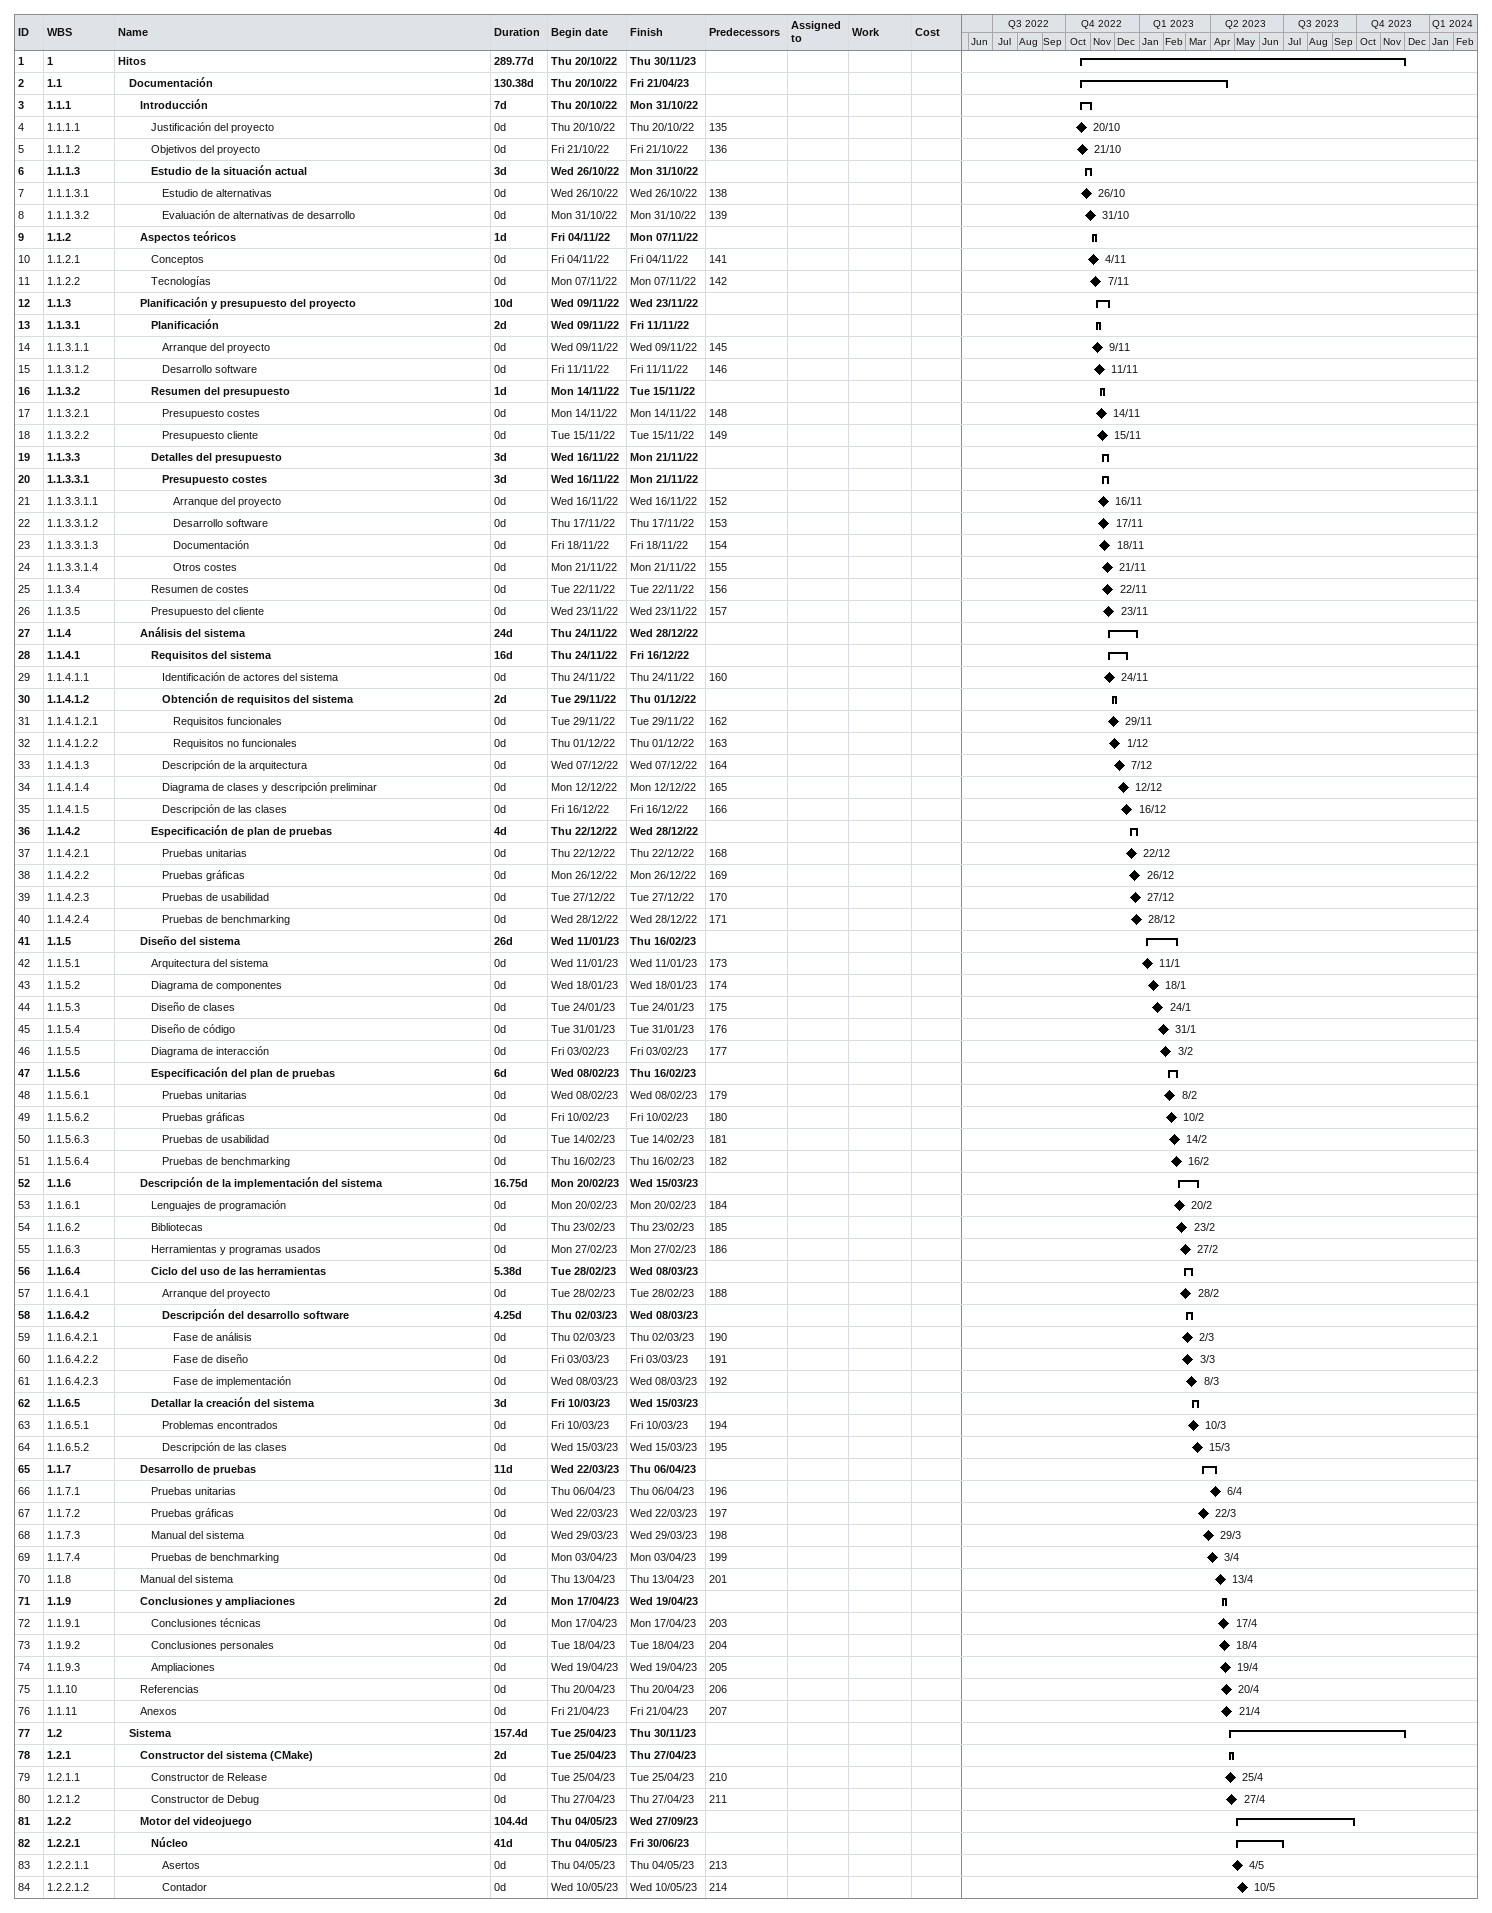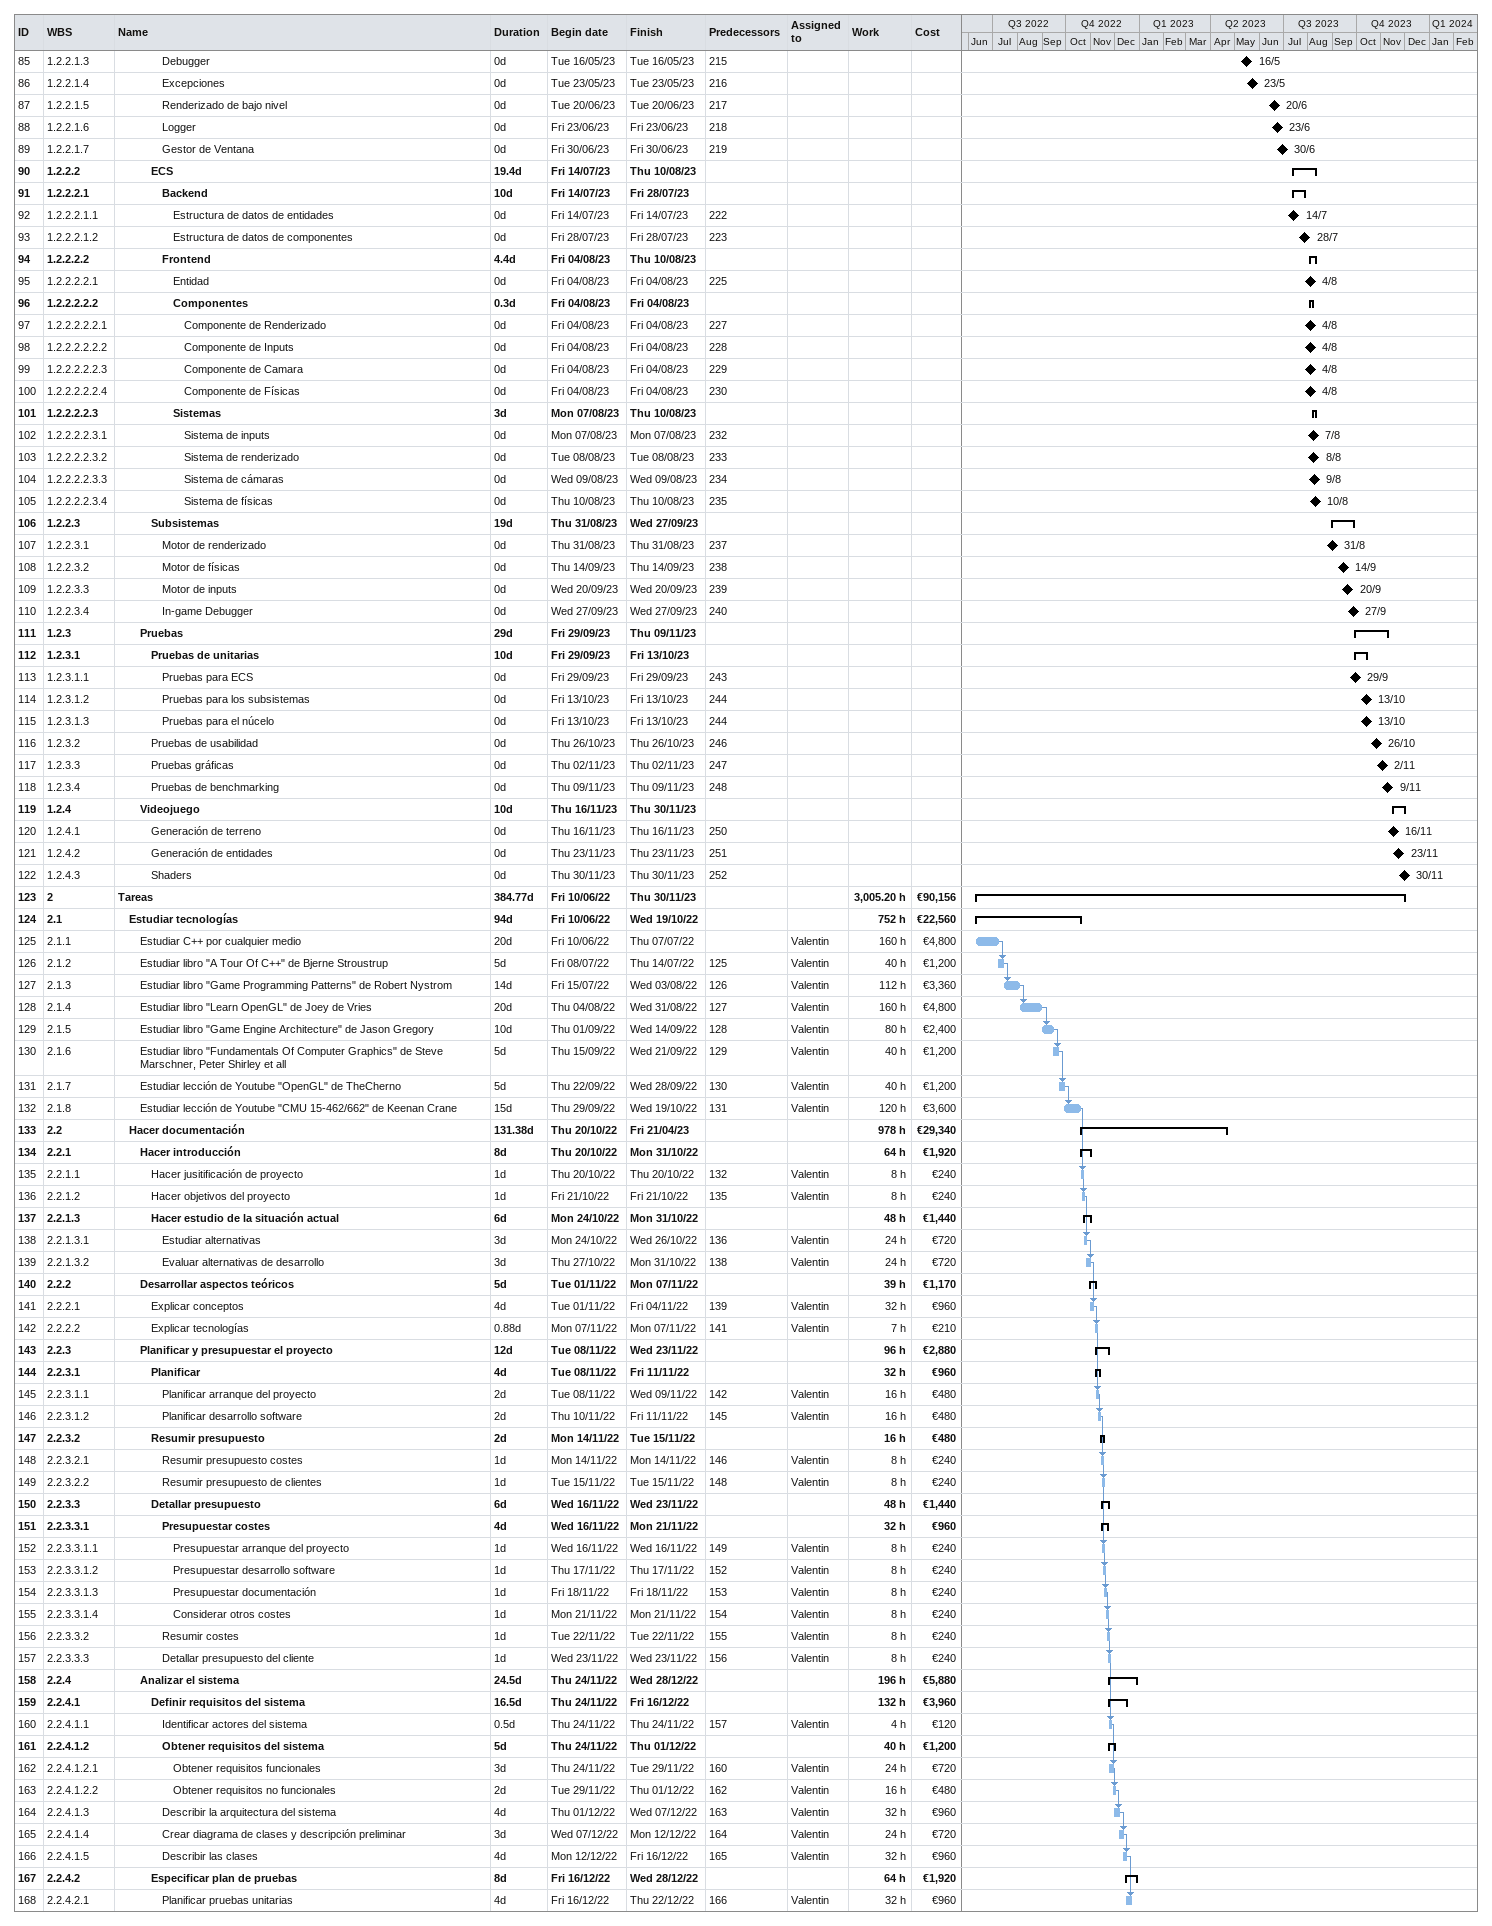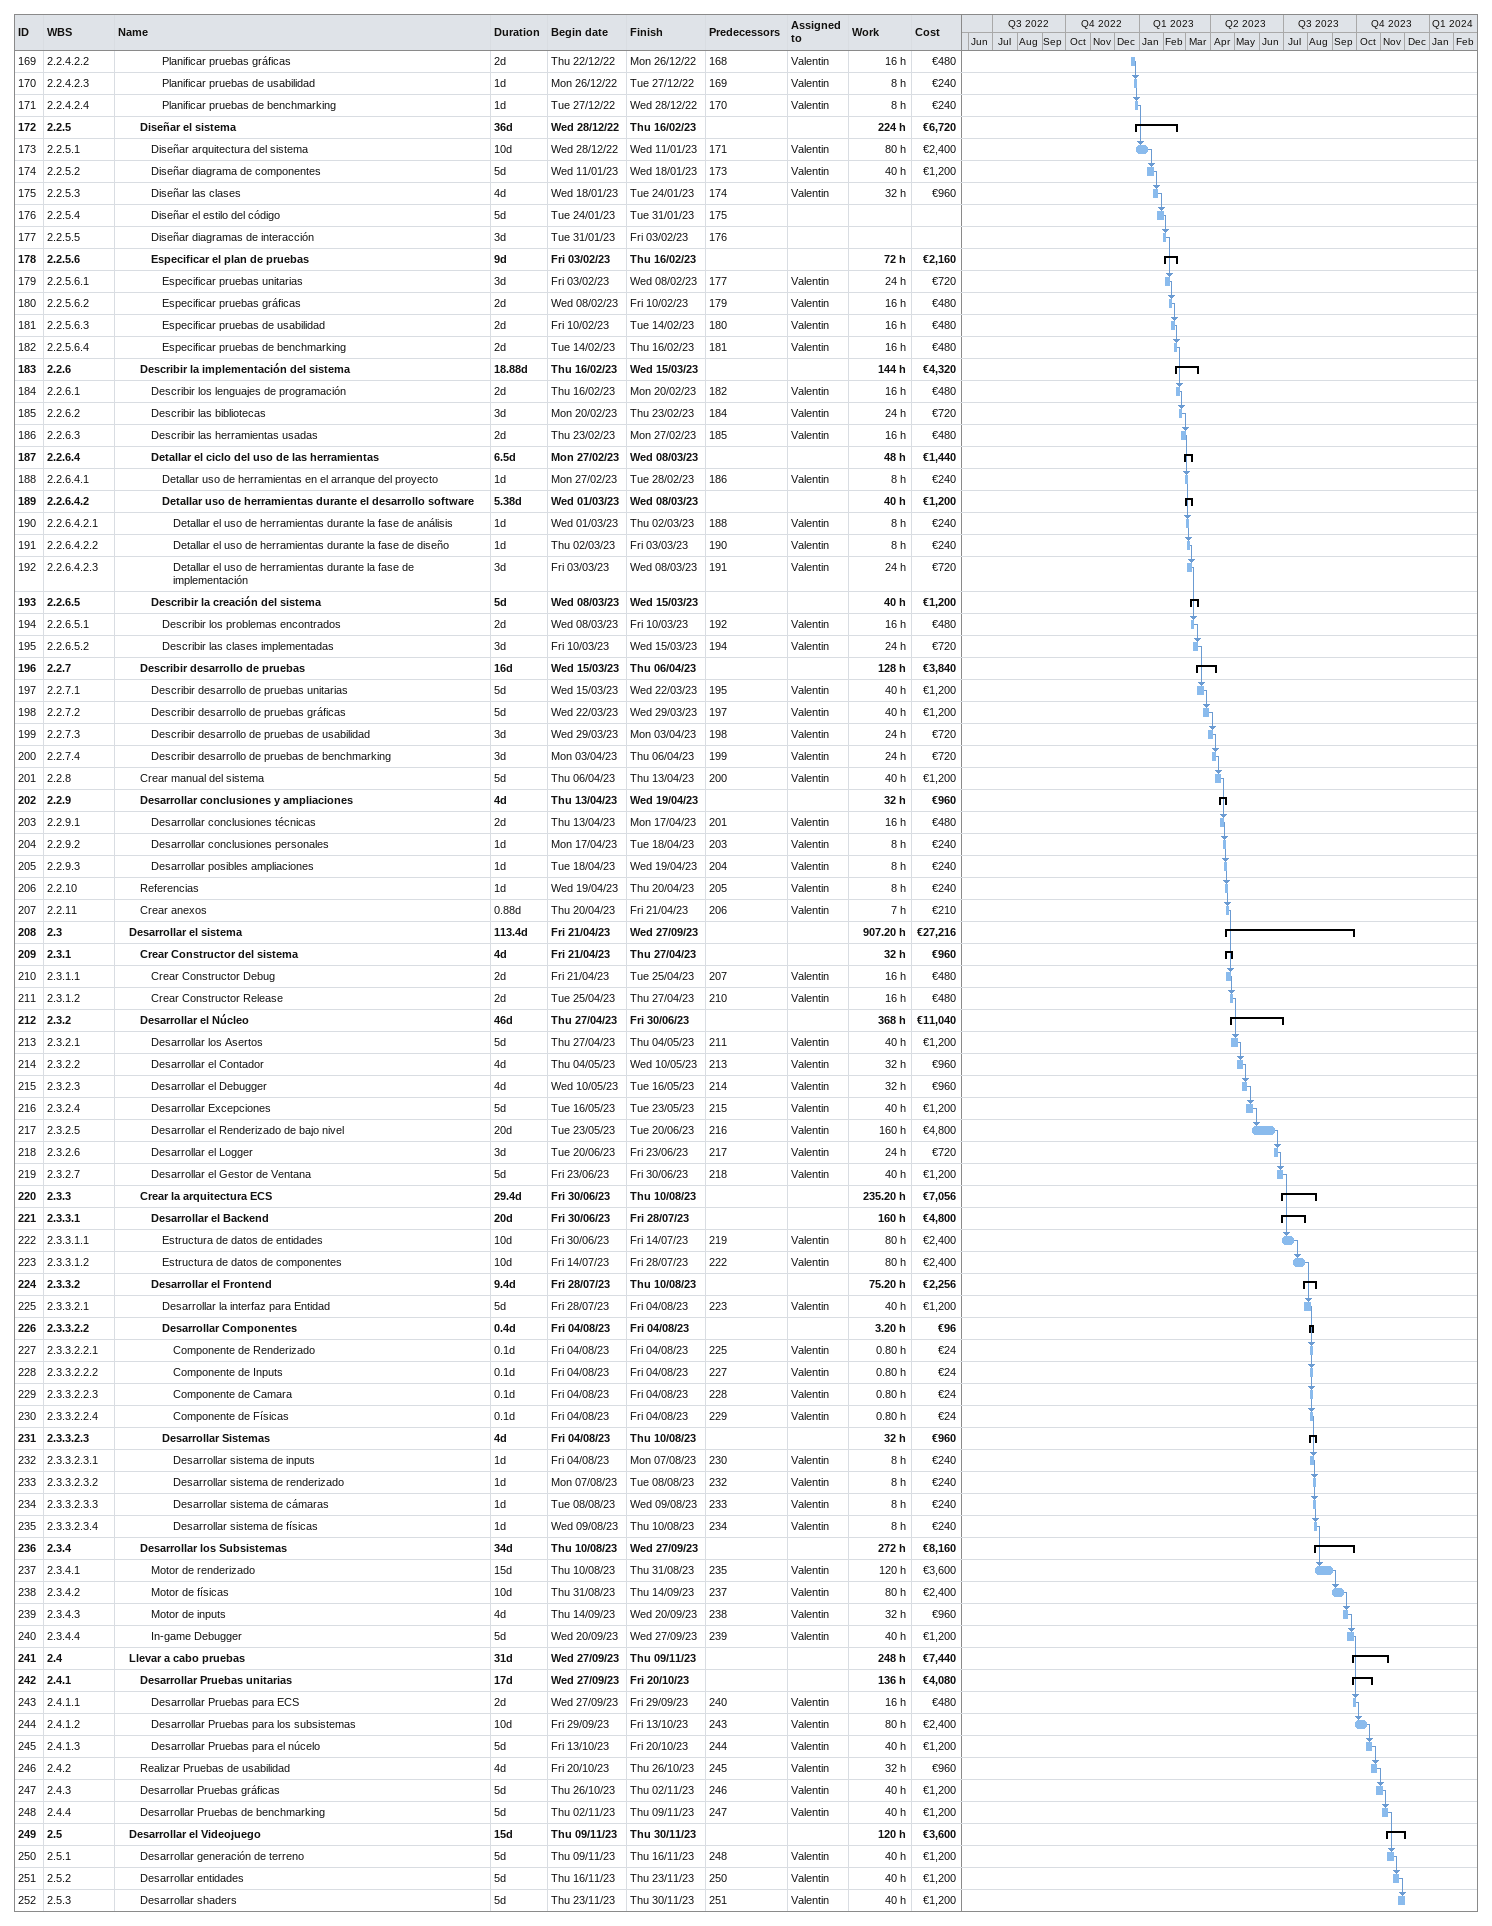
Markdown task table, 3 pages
| ID | WBS | Task | Duration | Start | Finish | Predecessors | Resources | Work (h) | Cost (€) |
|---|---|---|---|---|---|---|---|---|---|
| 1 | 1 | **Hitos** | 289.77d | 2022-10-20 | 2023-11-30 |  |  |  |  |
| 2 | 1.1 | **Documentación** | 130.38d | 2022-10-20 | 2023-04-21 |  |  |  |  |
| 3 | 1.1.1 | **Introducción** | 7d | 2022-10-20 | 2022-10-31 |  |  |  |  |
| 4 | 1.1.1.1 | Justificación del proyecto | 0d | 2022-10-20 | 2022-10-20 | 135 |  |  |  |
| 5 | 1.1.1.2 | Objetivos del proyecto | 0d | 2022-10-21 | 2022-10-21 | 136 |  |  |  |
| 6 | 1.1.1.3 | **Estudio de la situación actual** | 3d | 2022-10-26 | 2022-10-31 |  |  |  |  |
| 7 | 1.1.1.3.1 | Estudio de alternativas | 0d | 2022-10-26 | 2022-10-26 | 138 |  |  |  |
| 8 | 1.1.1.3.2 | Evaluación de alternativas de desarrollo | 0d | 2022-10-31 | 2022-10-31 | 139 |  |  |  |
| 9 | 1.1.2 | **Aspectos teóricos** | 1d | 2022-11-04 | 2022-11-07 |  |  |  |  |
| 10 | 1.1.2.1 | Conceptos | 0d | 2022-11-04 | 2022-11-04 | 141 |  |  |  |
| 11 | 1.1.2.2 | Tecnologías | 0d | 2022-11-07 | 2022-11-07 | 142 |  |  |  |
| 12 | 1.1.3 | **Planificación y presupuesto del proyecto** | 10d | 2022-11-09 | 2022-11-23 |  |  |  |  |
| 13 | 1.1.3.1 | **Planificación** | 2d | 2022-11-09 | 2022-11-11 |  |  |  |  |
| 14 | 1.1.3.1.1 | Arranque del proyecto | 0d | 2022-11-09 | 2022-11-09 | 145 |  |  |  |
| 15 | 1.1.3.1.2 | Desarrollo software | 0d | 2022-11-11 | 2022-11-11 | 146 |  |  |  |
| 16 | 1.1.3.2 | **Resumen del presupuesto** | 1d | 2022-11-14 | 2022-11-15 |  |  |  |  |
| 17 | 1.1.3.2.1 | Presupuesto costes | 0d | 2022-11-14 | 2022-11-14 | 148 |  |  |  |
| 18 | 1.1.3.2.2 | Presupuesto cliente | 0d | 2022-11-15 | 2022-11-15 | 149 |  |  |  |
| 19 | 1.1.3.3 | **Detalles del presupuesto** | 3d | 2022-11-16 | 2022-11-21 |  |  |  |  |
| 20 | 1.1.3.3.1 | **Presupuesto costes** | 3d | 2022-11-16 | 2022-11-21 |  |  |  |  |
| 21 | 1.1.3.3.1.1 | Arranque del proyecto | 0d | 2022-11-16 | 2022-11-16 | 152 |  |  |  |
| 22 | 1.1.3.3.1.2 | Desarrollo software | 0d | 2022-11-17 | 2022-11-17 | 153 |  |  |  |
| 23 | 1.1.3.3.1.3 | Documentación | 0d | 2022-11-18 | 2022-11-18 | 154 |  |  |  |
| 24 | 1.1.3.3.1.4 | Otros costes | 0d | 2022-11-21 | 2022-11-21 | 155 |  |  |  |
| 25 | 1.1.3.4 | Resumen de costes | 0d | 2022-11-22 | 2022-11-22 | 156 |  |  |  |
| 26 | 1.1.3.5 | Presupuesto del cliente | 0d | 2022-11-23 | 2022-11-23 | 157 |  |  |  |
| 27 | 1.1.4 | **Análisis del sistema** | 24d | 2022-11-24 | 2022-12-28 |  |  |  |  |
| 28 | 1.1.4.1 | **Requisitos del sistema** | 16d | 2022-11-24 | 2022-12-16 |  |  |  |  |
| 29 | 1.1.4.1.1 | Identificación de actores del sistema | 0d | 2022-11-24 | 2022-11-24 | 160 |  |  |  |
| 30 | 1.1.4.1.2 | **Obtención de requisitos del sistema** | 2d | 2022-11-29 | 2022-12-01 |  |  |  |  |
| 31 | 1.1.4.1.2.1 | Requisitos funcionales | 0d | 2022-11-29 | 2022-11-29 | 162 |  |  |  |
| 32 | 1.1.4.1.2.2 | Requisitos no funcionales | 0d | 2022-12-01 | 2022-12-01 | 163 |  |  |  |
| 33 | 1.1.4.1.3 | Descripción de la arquitectura | 0d | 2022-12-07 | 2022-12-07 | 164 |  |  |  |
| 34 | 1.1.4.1.4 | Diagrama de clases y descripción preliminar | 0d | 2022-12-12 | 2022-12-12 | 165 |  |  |  |
| 35 | 1.1.4.1.5 | Descripción de las clases | 0d | 2022-12-16 | 2022-12-16 | 166 |  |  |  |
| 36 | 1.1.4.2 | **Especificación de plan de pruebas** | 4d | 2022-12-22 | 2022-12-28 |  |  |  |  |
| 37 | 1.1.4.2.1 | Pruebas unitarias | 0d | 2022-12-22 | 2022-12-22 | 168 |  |  |  |
| 38 | 1.1.4.2.2 | Pruebas gráficas | 0d | 2022-12-26 | 2022-12-26 | 169 |  |  |  |
| 39 | 1.1.4.2.3 | Pruebas de usabilidad | 0d | 2022-12-27 | 2022-12-27 | 170 |  |  |  |
| 40 | 1.1.4.2.4 | Pruebas de benchmarking | 0d | 2022-12-28 | 2022-12-28 | 171 |  |  |  |
| 41 | 1.1.5 | **Diseño del sistema** | 26d | 2023-01-11 | 2023-02-16 |  |  |  |  |
| 42 | 1.1.5.1 | Arquitectura del sistema | 0d | 2023-01-11 | 2023-01-11 | 173 |  |  |  |
| 43 | 1.1.5.2 | Diagrama de componentes | 0d | 2023-01-18 | 2023-01-18 | 174 |  |  |  |
| 44 | 1.1.5.3 | Diseño de clases | 0d | 2023-01-24 | 2023-01-24 | 175 |  |  |  |
| 45 | 1.1.5.4 | Diseño de código | 0d | 2023-01-31 | 2023-01-31 | 176 |  |  |  |
| 46 | 1.1.5.5 | Diagrama de interacción | 0d | 2023-02-03 | 2023-02-03 | 177 |  |  |  |
| 47 | 1.1.5.6 | **Especificación del plan de pruebas** | 6d | 2023-02-08 | 2023-02-16 |  |  |  |  |
| 48 | 1.1.5.6.1 | Pruebas unitarias | 0d | 2023-02-08 | 2023-02-08 | 179 |  |  |  |
| 49 | 1.1.5.6.2 | Pruebas gráficas | 0d | 2023-02-10 | 2023-02-10 | 180 |  |  |  |
| 50 | 1.1.5.6.3 | Pruebas de usabilidad | 0d | 2023-02-14 | 2023-02-14 | 181 |  |  |  |
| 51 | 1.1.5.6.4 | Pruebas de benchmarking | 0d | 2023-02-16 | 2023-02-16 | 182 |  |  |  |
| 52 | 1.1.6 | **Descripción de la implementación del sistema** | 16.75d | 2023-02-20 | 2023-03-15 |  |  |  |  |
| 53 | 1.1.6.1 | Lenguajes de programación | 0d | 2023-02-20 | 2023-02-20 | 184 |  |  |  |
| 54 | 1.1.6.2 | Bibliotecas | 0d | 2023-02-23 | 2023-02-23 | 185 |  |  |  |
| 55 | 1.1.6.3 | Herramientas y programas usados | 0d | 2023-02-27 | 2023-02-27 | 186 |  |  |  |
| 56 | 1.1.6.4 | **Ciclo del uso de las herramientas** | 5.38d | 2023-02-28 | 2023-03-08 |  |  |  |  |
| 57 | 1.1.6.4.1 | Arranque del proyecto | 0d | 2023-02-28 | 2023-02-28 | 188 |  |  |  |
| 58 | 1.1.6.4.2 | **Descripción del desarrollo software** | 4.25d | 2023-03-02 | 2023-03-08 |  |  |  |  |
| 59 | 1.1.6.4.2.1 | Fase de análisis | 0d | 2023-03-02 | 2023-03-02 | 190 |  |  |  |
| 60 | 1.1.6.4.2.2 | Fase de diseño | 0d | 2023-03-03 | 2023-03-03 | 191 |  |  |  |
| 61 | 1.1.6.4.2.3 | Fase de implementación | 0d | 2023-03-08 | 2023-03-08 | 192 |  |  |  |
| 62 | 1.1.6.5 | **Detallar la creación del sistema** | 3d | 2023-03-10 | 2023-03-15 |  |  |  |  |
| 63 | 1.1.6.5.1 | Problemas encontrados | 0d | 2023-03-10 | 2023-03-10 | 194 |  |  |  |
| 64 | 1.1.6.5.2 | Descripción de las clases | 0d | 2023-03-15 | 2023-03-15 | 195 |  |  |  |
| 65 | 1.1.7 | **Desarrollo de pruebas** | 11d | 2023-03-22 | 2023-04-06 |  |  |  |  |
| 66 | 1.1.7.1 | Pruebas unitarias | 0d | 2023-04-06 | 2023-04-06 | 196 |  |  |  |
| 67 | 1.1.7.2 | Pruebas gráficas | 0d | 2023-03-22 | 2023-03-22 | 197 |  |  |  |
| 68 | 1.1.7.3 | Manual del sistema | 0d | 2023-03-29 | 2023-03-29 | 198 |  |  |  |
| 69 | 1.1.7.4 | Pruebas de benchmarking | 0d | 2023-04-03 | 2023-04-03 | 199 |  |  |  |
| 70 | 1.1.8 | Manual del sistema | 0d | 2023-04-13 | 2023-04-13 | 201 |  |  |  |
| 71 | 1.1.9 | **Conclusiones y ampliaciones** | 2d | 2023-04-17 | 2023-04-19 |  |  |  |  |
| 72 | 1.1.9.1 | Conclusiones técnicas | 0d | 2023-04-17 | 2023-04-17 | 203 |  |  |  |
| 73 | 1.1.9.2 | Conclusiones personales | 0d | 2023-04-18 | 2023-04-18 | 204 |  |  |  |
| 74 | 1.1.9.3 | Ampliaciones | 0d | 2023-04-19 | 2023-04-19 | 205 |  |  |  |
| 75 | 1.1.10 | Referencias | 0d | 2023-04-20 | 2023-04-20 | 206 |  |  |  |
| 76 | 1.1.11 | Anexos | 0d | 2023-04-21 | 2023-04-21 | 207 |  |  |  |
| 77 | 1.2 | **Sistema** | 157.4d | 2023-04-25 | 2023-11-30 |  |  |  |  |
| 78 | 1.2.1 | **Constructor del sistema (CMake)** | 2d | 2023-04-25 | 2023-04-27 |  |  |  |  |
| 79 | 1.2.1.1 | Constructor de Release | 0d | 2023-04-25 | 2023-04-25 | 210 |  |  |  |
| 80 | 1.2.1.2 | Constructor de Debug | 0d | 2023-04-27 | 2023-04-27 | 211 |  |  |  |
| 81 | 1.2.2 | **Motor del videojuego** | 104.4d | 2023-05-04 | 2023-09-27 |  |  |  |  |
| 82 | 1.2.2.1 | **Núcleo** | 41d | 2023-05-04 | 2023-06-30 |  |  |  |  |
| 83 | 1.2.2.1.1 | Asertos | 0d | 2023-05-04 | 2023-05-04 | 213 |  |  |  |
| 84 | 1.2.2.1.2 | Contador | 0d | 2023-05-10 | 2023-05-10 | 214 |  |  |  |
| 85 | 1.2.2.1.3 | Debugger | 0d | 2023-05-16 | 2023-05-16 | 215 |  |  |  |
| 86 | 1.2.2.1.4 | Excepciones | 0d | 2023-05-23 | 2023-05-23 | 216 |  |  |  |
| 87 | 1.2.2.1.5 | Renderizado de bajo nivel | 0d | 2023-06-20 | 2023-06-20 | 217 |  |  |  |
| 88 | 1.2.2.1.6 | Logger | 0d | 2023-06-23 | 2023-06-23 | 218 |  |  |  |
| 89 | 1.2.2.1.7 | Gestor de Ventana | 0d | 2023-06-30 | 2023-06-30 | 219 |  |  |  |
| 90 | 1.2.2.2 | **ECS** | 19.4d | 2023-07-14 | 2023-08-10 |  |  |  |  |
| 91 | 1.2.2.2.1 | **Backend** | 10d | 2023-07-14 | 2023-07-28 |  |  |  |  |
| 92 | 1.2.2.2.1.1 | Estructura de datos de entidades | 0d | 2023-07-14 | 2023-07-14 | 222 |  |  |  |
| 93 | 1.2.2.2.1.2 | Estructura de datos de componentes | 0d | 2023-07-28 | 2023-07-28 | 223 |  |  |  |
| 94 | 1.2.2.2.2 | **Frontend** | 4.4d | 2023-08-04 | 2023-08-10 |  |  |  |  |
| 95 | 1.2.2.2.2.1 | Entidad | 0d | 2023-08-04 | 2023-08-04 | 225 |  |  |  |
| 96 | 1.2.2.2.2.2 | **Componentes** | 0.3d | 2023-08-04 | 2023-08-04 |  |  |  |  |
| 97 | 1.2.2.2.2.2.1 | Componente de Renderizado | 0d | 2023-08-04 | 2023-08-04 | 227 |  |  |  |
| 98 | 1.2.2.2.2.2.2 | Componente de Inputs | 0d | 2023-08-04 | 2023-08-04 | 228 |  |  |  |
| 99 | 1.2.2.2.2.2.3 | Componente de Camara | 0d | 2023-08-04 | 2023-08-04 | 229 |  |  |  |
| 100 | 1.2.2.2.2.2.4 | Componente de Físicas | 0d | 2023-08-04 | 2023-08-04 | 230 |  |  |  |
| 101 | 1.2.2.2.2.3 | **Sistemas** | 3d | 2023-08-07 | 2023-08-10 |  |  |  |  |
| 102 | 1.2.2.2.2.3.1 | Sistema de inputs | 0d | 2023-08-07 | 2023-08-07 | 232 |  |  |  |
| 103 | 1.2.2.2.2.3.2 | Sistema de renderizado | 0d | 2023-08-08 | 2023-08-08 | 233 |  |  |  |
| 104 | 1.2.2.2.2.3.3 | Sistema de cámaras | 0d | 2023-08-09 | 2023-08-09 | 234 |  |  |  |
| 105 | 1.2.2.2.2.3.4 | Sistema de físicas | 0d | 2023-08-10 | 2023-08-10 | 235 |  |  |  |
| 106 | 1.2.2.3 | **Subsistemas** | 19d | 2023-08-31 | 2023-09-27 |  |  |  |  |
| 107 | 1.2.2.3.1 | Motor de renderizado | 0d | 2023-08-31 | 2023-08-31 | 237 |  |  |  |
| 108 | 1.2.2.3.2 | Motor de físicas | 0d | 2023-09-14 | 2023-09-14 | 238 |  |  |  |
| 109 | 1.2.2.3.3 | Motor de inputs | 0d | 2023-09-20 | 2023-09-20 | 239 |  |  |  |
| 110 | 1.2.2.3.4 | In-game Debugger | 0d | 2023-09-27 | 2023-09-27 | 240 |  |  |  |
| 111 | 1.2.3 | **Pruebas** | 29d | 2023-09-29 | 2023-11-09 |  |  |  |  |
| 112 | 1.2.3.1 | **Pruebas de unitarias** | 10d | 2023-09-29 | 2023-10-13 |  |  |  |  |
| 113 | 1.2.3.1.1 | Pruebas para ECS | 0d | 2023-09-29 | 2023-09-29 | 243 |  |  |  |
| 114 | 1.2.3.1.2 | Pruebas para los subsistemas | 0d | 2023-10-13 | 2023-10-13 | 244 |  |  |  |
| 115 | 1.2.3.1.3 | Pruebas para el núcelo | 0d | 2023-10-13 | 2023-10-13 | 244 |  |  |  |
| 116 | 1.2.3.2 | Pruebas de usabilidad | 0d | 2023-10-26 | 2023-10-26 | 246 |  |  |  |
| 117 | 1.2.3.3 | Pruebas gráficas | 0d | 2023-11-02 | 2023-11-02 | 247 |  |  |  |
| 118 | 1.2.3.4 | Pruebas de benchmarking | 0d | 2023-11-09 | 2023-11-09 | 248 |  |  |  |
| 119 | 1.2.4 | **Videojuego** | 10d | 2023-11-16 | 2023-11-30 |  |  |  |  |
| 120 | 1.2.4.1 | Generación de terreno | 0d | 2023-11-16 | 2023-11-16 | 250 |  |  |  |
| 121 | 1.2.4.2 | Generación de entidades | 0d | 2023-11-23 | 2023-11-23 | 251 |  |  |  |
| 122 | 1.2.4.3 | Shaders | 0d | 2023-11-30 | 2023-11-30 | 252 |  |  |  |
| 123 | 2 | **Tareas** | 384.77d | 2022-06-10 | 2023-11-30 |  |  | 3005.20 | 90156 |
| 124 | 2.1 | **Estudiar tecnologías** | 94d | 2022-06-10 | 2022-10-19 |  |  | 752 | 22560 |
| 125 | 2.1.1 | Estudiar C++ por cualquier medio | 20d | 2022-06-10 | 2022-07-07 |  | Valentin | 160 | 4800 |
| 126 | 2.1.2 | Estudiar libro "A Tour Of C++" de Bjerne Stroustrup | 5d | 2022-07-08 | 2022-07-14 | 125 | Valentin | 40 | 1200 |
| 127 | 2.1.3 | Estudiar libro "Game Programming Patterns" de Robert Nystrom | 14d | 2022-07-15 | 2022-08-03 | 126 | Valentin | 112 | 3360 |
| 128 | 2.1.4 | Estudiar libro "Learn OpenGL" de Joey de Vries | 20d | 2022-08-04 | 2022-08-31 | 127 | Valentin | 160 | 4800 |
| 129 | 2.1.5 | Estudiar libro "Game Engine Architecture" de Jason Gregory | 10d | 2022-09-01 | 2022-09-14 | 128 | Valentin | 80 | 2400 |
| 130 | 2.1.6 | Estudiar libro "Fundamentals Of Computer Graphics" de Steve Marschner, Peter Shirley et all | 5d | 2022-09-15 | 2022-09-21 | 129 | Valentin | 40 | 1200 |
| 131 | 2.1.7 | Estudiar lección de Youtube "OpenGL" de TheCherno | 5d | 2022-09-22 | 2022-09-28 | 130 | Valentin | 40 | 1200 |
| 132 | 2.1.8 | Estudiar lección de Youtube "CMU 15-462/662" de Keenan Crane | 15d | 2022-09-29 | 2022-10-19 | 131 | Valentin | 120 | 3600 |
| 133 | 2.2 | **Hacer documentación** | 131.38d | 2022-10-20 | 2023-04-21 |  |  | 978 | 29340 |
| 134 | 2.2.1 | **Hacer introducción** | 8d | 2022-10-20 | 2022-10-31 |  |  | 64 | 1920 |
| 135 | 2.2.1.1 | Hacer jusitificación de proyecto | 1d | 2022-10-20 | 2022-10-20 | 132 | Valentin | 8 | 240 |
| 136 | 2.2.1.2 | Hacer objetivos del proyecto | 1d | 2022-10-21 | 2022-10-21 | 135 | Valentin | 8 | 240 |
| 137 | 2.2.1.3 | **Hacer estudio de la situación actual** | 6d | 2022-10-24 | 2022-10-31 |  |  | 48 | 1440 |
| 138 | 2.2.1.3.1 | Estudiar alternativas | 3d | 2022-10-24 | 2022-10-26 | 136 | Valentin | 24 | 720 |
| 139 | 2.2.1.3.2 | Evaluar alternativas de desarrollo | 3d | 2022-10-27 | 2022-10-31 | 138 | Valentin | 24 | 720 |
| 140 | 2.2.2 | **Desarrollar aspectos teóricos** | 5d | 2022-11-01 | 2022-11-07 |  |  | 39 | 1170 |
| 141 | 2.2.2.1 | Explicar conceptos | 4d | 2022-11-01 | 2022-11-04 | 139 | Valentin | 32 | 960 |
| 142 | 2.2.2.2 | Explicar tecnologías | 0.88d | 2022-11-07 | 2022-11-07 | 141 | Valentin | 7 | 210 |
| 143 | 2.2.3 | **Planificar y presupuestar el proyecto** | 12d | 2022-11-08 | 2022-11-23 |  |  | 96 | 2880 |
| 144 | 2.2.3.1 | **Planificar** | 4d | 2022-11-08 | 2022-11-11 |  |  | 32 | 960 |
| 145 | 2.2.3.1.1 | Planificar arranque del proyecto | 2d | 2022-11-08 | 2022-11-09 | 142 | Valentin | 16 | 480 |
| 146 | 2.2.3.1.2 | Planificar desarrollo software | 2d | 2022-11-10 | 2022-11-11 | 145 | Valentin | 16 | 480 |
| 147 | 2.2.3.2 | **Resumir presupuesto** | 2d | 2022-11-14 | 2022-11-15 |  |  | 16 | 480 |
| 148 | 2.2.3.2.1 | Resumir presupuesto costes | 1d | 2022-11-14 | 2022-11-14 | 146 | Valentin | 8 | 240 |
| 149 | 2.2.3.2.2 | Resumir presupuesto de clientes | 1d | 2022-11-15 | 2022-11-15 | 148 | Valentin | 8 | 240 |
| 150 | 2.2.3.3 | **Detallar presupuesto** | 6d | 2022-11-16 | 2022-11-23 |  |  | 48 | 1440 |
| 151 | 2.2.3.3.1 | **Presupuestar costes** | 4d | 2022-11-16 | 2022-11-21 |  |  | 32 | 960 |
| 152 | 2.2.3.3.1.1 | Presupuestar arranque del proyecto | 1d | 2022-11-16 | 2022-11-16 | 149 | Valentin | 8 | 240 |
| 153 | 2.2.3.3.1.2 | Presupuestar desarrollo software | 1d | 2022-11-17 | 2022-11-17 | 152 | Valentin | 8 | 240 |
| 154 | 2.2.3.3.1.3 | Presupuestar documentación | 1d | 2022-11-18 | 2022-11-18 | 153 | Valentin | 8 | 240 |
| 155 | 2.2.3.3.1.4 | Considerar otros costes | 1d | 2022-11-21 | 2022-11-21 | 154 | Valentin | 8 | 240 |
| 156 | 2.2.3.3.2 | Resumir costes | 1d | 2022-11-22 | 2022-11-22 | 155 | Valentin | 8 | 240 |
| 157 | 2.2.3.3.3 | Detallar presupuesto del cliente | 1d | 2022-11-23 | 2022-11-23 | 156 | Valentin | 8 | 240 |
| 158 | 2.2.4 | **Analizar el sistema** | 24.5d | 2022-11-24 | 2022-12-28 |  |  | 196 | 5880 |
| 159 | 2.2.4.1 | **Definir requisitos del sistema** | 16.5d | 2022-11-24 | 2022-12-16 |  |  | 132 | 3960 |
| 160 | 2.2.4.1.1 | Identificar actores del sistema | 0.5d | 2022-11-24 | 2022-11-24 | 157 | Valentin | 4 | 120 |
| 161 | 2.2.4.1.2 | **Obtener requisitos del sistema** | 5d | 2022-11-24 | 2022-12-01 |  |  | 40 | 1200 |
| 162 | 2.2.4.1.2.1 | Obtener requisitos funcionales | 3d | 2022-11-24 | 2022-11-29 | 160 | Valentin | 24 | 720 |
| 163 | 2.2.4.1.2.2 | Obtener requisitos no funcionales | 2d | 2022-11-29 | 2022-12-01 | 162 | Valentin | 16 | 480 |
| 164 | 2.2.4.1.3 | Describir la arquitectura del sistema | 4d | 2022-12-01 | 2022-12-07 | 163 | Valentin | 32 | 960 |
| 165 | 2.2.4.1.4 | Crear diagrama de clases y descripción preliminar | 3d | 2022-12-07 | 2022-12-12 | 164 | Valentin | 24 | 720 |
| 166 | 2.2.4.1.5 | Describir las clases | 4d | 2022-12-12 | 2022-12-16 | 165 | Valentin | 32 | 960 |
| 167 | 2.2.4.2 | **Especificar plan de pruebas** | 8d | 2022-12-16 | 2022-12-28 |  |  | 64 | 1920 |
| 168 | 2.2.4.2.1 | Planificar pruebas unitarias | 4d | 2022-12-16 | 2022-12-22 | 166 | Valentin | 32 | 960 |
| 169 | 2.2.4.2.2 | Planificar pruebas gráficas | 2d | 2022-12-22 | 2022-12-26 | 168 | Valentin | 16 | 480 |
| 170 | 2.2.4.2.3 | Planificar pruebas de usabilidad | 1d | 2022-12-26 | 2022-12-27 | 169 | Valentin | 8 | 240 |
| 171 | 2.2.4.2.4 | Planificar pruebas de benchmarking | 1d | 2022-12-27 | 2022-12-28 | 170 | Valentin | 8 | 240 |
| 172 | 2.2.5 | **Diseñar el sistema** | 36d | 2022-12-28 | 2023-02-16 |  |  | 224 | 6720 |
| 173 | 2.2.5.1 | Diseñar arquitectura del sistema | 10d | 2022-12-28 | 2023-01-11 | 171 | Valentin | 80 | 2400 |
| 174 | 2.2.5.2 | Diseñar diagrama de componentes | 5d | 2023-01-11 | 2023-01-18 | 173 | Valentin | 40 | 1200 |
| 175 | 2.2.5.3 | Diseñar las clases | 4d | 2023-01-18 | 2023-01-24 | 174 | Valentin | 32 | 960 |
| 176 | 2.2.5.4 | Diseñar el estilo del código | 5d | 2023-01-24 | 2023-01-31 | 175 |  |  |  |
| 177 | 2.2.5.5 | Diseñar diagramas de interacción | 3d | 2023-01-31 | 2023-02-03 | 176 |  |  |  |
| 178 | 2.2.5.6 | **Especificar el plan de pruebas** | 9d | 2023-02-03 | 2023-02-16 |  |  | 72 | 2160 |
| 179 | 2.2.5.6.1 | Especificar pruebas unitarias | 3d | 2023-02-03 | 2023-02-08 | 177 | Valentin | 24 | 720 |
| 180 | 2.2.5.6.2 | Especificar pruebas gráficas | 2d | 2023-02-08 | 2023-02-10 | 179 | Valentin | 16 | 480 |
| 181 | 2.2.5.6.3 | Especificar pruebas de usabilidad | 2d | 2023-02-10 | 2023-02-14 | 180 | Valentin | 16 | 480 |
| 182 | 2.2.5.6.4 | Especificar pruebas de benchmarking | 2d | 2023-02-14 | 2023-02-16 | 181 | Valentin | 16 | 480 |
| 183 | 2.2.6 | **Describir la implementación del sistema** | 18.88d | 2023-02-16 | 2023-03-15 |  |  | 144 | 4320 |
| 184 | 2.2.6.1 | Describir los lenguajes de programación | 2d | 2023-02-16 | 2023-02-20 | 182 | Valentin | 16 | 480 |
| 185 | 2.2.6.2 | Describir las bibliotecas | 3d | 2023-02-20 | 2023-02-23 | 184 | Valentin | 24 | 720 |
| 186 | 2.2.6.3 | Describir las herramientas usadas | 2d | 2023-02-23 | 2023-02-27 | 185 | Valentin | 16 | 480 |
| 187 | 2.2.6.4 | **Detallar el ciclo del uso de las herramientas** | 6.5d | 2023-02-27 | 2023-03-08 |  |  | 48 | 1440 |
| 188 | 2.2.6.4.1 | Detallar uso de herramientas en el arranque del proyecto | 1d | 2023-02-27 | 2023-02-28 | 186 | Valentin | 8 | 240 |
| 189 | 2.2.6.4.2 | **Detallar uso de herramientas durante el desarrollo software** | 5.38d | 2023-03-01 | 2023-03-08 |  |  | 40 | 1200 |
| 190 | 2.2.6.4.2.1 | Detallar el uso de herramientas durante la fase de análisis | 1d | 2023-03-01 | 2023-03-02 | 188 | Valentin | 8 | 240 |
| 191 | 2.2.6.4.2.2 | Detallar el uso de herramientas durante la fase de diseño | 1d | 2023-03-02 | 2023-03-03 | 190 | Valentin | 8 | 240 |
| 192 | 2.2.6.4.2.3 | Detallar el uso de herramientas durante la fase de implementación | 3d | 2023-03-03 | 2023-03-08 | 191 | Valentin | 24 | 720 |
| 193 | 2.2.6.5 | **Describir la creación del sistema** | 5d | 2023-03-08 | 2023-03-15 |  |  | 40 | 1200 |
| 194 | 2.2.6.5.1 | Describir los problemas encontrados | 2d | 2023-03-08 | 2023-03-10 | 192 | Valentin | 16 | 480 |
| 195 | 2.2.6.5.2 | Describir las clases implementadas | 3d | 2023-03-10 | 2023-03-15 | 194 | Valentin | 24 | 720 |
| 196 | 2.2.7 | **Describir desarrollo de pruebas** | 16d | 2023-03-15 | 2023-04-06 |  |  | 128 | 3840 |
| 197 | 2.2.7.1 | Describir desarrollo de pruebas unitarias | 5d | 2023-03-15 | 2023-03-22 | 195 | Valentin | 40 | 1200 |
| 198 | 2.2.7.2 | Describir desarrollo de pruebas gráficas | 5d | 2023-03-22 | 2023-03-29 | 197 | Valentin | 40 | 1200 |
| 199 | 2.2.7.3 | Describir desarrollo de pruebas de usabilidad | 3d | 2023-03-29 | 2023-04-03 | 198 | Valentin | 24 | 720 |
| 200 | 2.2.7.4 | Describir desarrollo de pruebas de benchmarking | 3d | 2023-04-03 | 2023-04-06 | 199 | Valentin | 24 | 720 |
| 201 | 2.2.8 | Crear manual del sistema | 5d | 2023-04-06 | 2023-04-13 | 200 | Valentin | 40 | 1200 |
| 202 | 2.2.9 | **Desarrollar conclusiones y ampliaciones** | 4d | 2023-04-13 | 2023-04-19 |  |  | 32 | 960 |
| 203 | 2.2.9.1 | Desarrollar conclusiones técnicas | 2d | 2023-04-13 | 2023-04-17 | 201 | Valentin | 16 | 480 |
| 204 | 2.2.9.2 | Desarrollar conclusiones personales | 1d | 2023-04-17 | 2023-04-18 | 203 | Valentin | 8 | 240 |
| 205 | 2.2.9.3 | Desarrollar posibles ampliaciones | 1d | 2023-04-18 | 2023-04-19 | 204 | Valentin | 8 | 240 |
| 206 | 2.2.10 | Referencias | 1d | 2023-04-19 | 2023-04-20 | 205 | Valentin | 8 | 240 |
| 207 | 2.2.11 | Crear anexos | 0.88d | 2023-04-20 | 2023-04-21 | 206 | Valentin | 7 | 210 |
| 208 | 2.3 | **Desarrollar el sistema** | 113.4d | 2023-04-21 | 2023-09-27 |  |  | 907.20 | 27216 |
| 209 | 2.3.1 | **Crear Constructor del sistema** | 4d | 2023-04-21 | 2023-04-27 |  |  | 32 | 960 |
| 210 | 2.3.1.1 | Crear Constructor Debug | 2d | 2023-04-21 | 2023-04-25 | 207 | Valentin | 16 | 480 |
| 211 | 2.3.1.2 | Crear Constructor Release | 2d | 2023-04-25 | 2023-04-27 | 210 | Valentin | 16 | 480 |
| 212 | 2.3.2 | **Desarrollar el Núcleo** | 46d | 2023-04-27 | 2023-06-30 |  |  | 368 | 11040 |
| 213 | 2.3.2.1 | Desarrollar los Asertos | 5d | 2023-04-27 | 2023-05-04 | 211 | Valentin | 40 | 1200 |
| 214 | 2.3.2.2 | Desarrollar el Contador | 4d | 2023-05-04 | 2023-05-10 | 213 | Valentin | 32 | 960 |
| 215 | 2.3.2.3 | Desarrollar el Debugger | 4d | 2023-05-10 | 2023-05-16 | 214 | Valentin | 32 | 960 |
| 216 | 2.3.2.4 | Desarrollar Excepciones | 5d | 2023-05-16 | 2023-05-23 | 215 | Valentin | 40 | 1200 |
| 217 | 2.3.2.5 | Desarrollar el Renderizado de bajo nivel | 20d | 2023-05-23 | 2023-06-20 | 216 | Valentin | 160 | 4800 |
| 218 | 2.3.2.6 | Desarrollar el Logger | 3d | 2023-06-20 | 2023-06-23 | 217 | Valentin | 24 | 720 |
| 219 | 2.3.2.7 | Desarrollar el Gestor de Ventana | 5d | 2023-06-23 | 2023-06-30 | 218 | Valentin | 40 | 1200 |
| 220 | 2.3.3 | **Crear la arquitectura ECS** | 29.4d | 2023-06-30 | 2023-08-10 |  |  | 235.20 | 7056 |
| 221 | 2.3.3.1 | **Desarrollar el Backend** | 20d | 2023-06-30 | 2023-07-28 |  |  | 160 | 4800 |
| 222 | 2.3.3.1.1 | Estructura de datos de entidades | 10d | 2023-06-30 | 2023-07-14 | 219 | Valentin | 80 | 2400 |
| 223 | 2.3.3.1.2 | Estructura de datos de componentes | 10d | 2023-07-14 | 2023-07-28 | 222 | Valentin | 80 | 2400 |
| 224 | 2.3.3.2 | **Desarrollar el Frontend** | 9.4d | 2023-07-28 | 2023-08-10 |  |  | 75.20 | 2256 |
| 225 | 2.3.3.2.1 | Desarrollar la interfaz para Entidad | 5d | 2023-07-28 | 2023-08-04 | 223 | Valentin | 40 | 1200 |
| 226 | 2.3.3.2.2 | **Desarrollar Componentes** | 0.4d | 2023-08-04 | 2023-08-04 |  |  | 3.20 | 96 |
| 227 | 2.3.3.2.2.1 | Componente de Renderizado | 0.1d | 2023-08-04 | 2023-08-04 | 225 | Valentin | 0.80 | 24 |
| 228 | 2.3.3.2.2.2 | Componente de Inputs | 0.1d | 2023-08-04 | 2023-08-04 | 227 | Valentin | 0.80 | 24 |
| 229 | 2.3.3.2.2.3 | Componente de Camara | 0.1d | 2023-08-04 | 2023-08-04 | 228 | Valentin | 0.80 | 24 |
| 230 | 2.3.3.2.2.4 | Componente de Físicas | 0.1d | 2023-08-04 | 2023-08-04 | 229 | Valentin | 0.80 | 24 |
| 231 | 2.3.3.2.3 | **Desarrollar Sistemas** | 4d | 2023-08-04 | 2023-08-10 |  |  | 32 | 960 |
| 232 | 2.3.3.2.3.1 | Desarrollar sistema de inputs | 1d | 2023-08-04 | 2023-08-07 | 230 | Valentin | 8 | 240 |
| 233 | 2.3.3.2.3.2 | Desarrollar sistema de renderizado | 1d | 2023-08-07 | 2023-08-08 | 232 | Valentin | 8 | 240 |
| 234 | 2.3.3.2.3.3 | Desarrollar sistema de cámaras | 1d | 2023-08-08 | 2023-08-09 | 233 | Valentin | 8 | 240 |
| 235 | 2.3.3.2.3.4 | Desarrollar sistema de físicas | 1d | 2023-08-09 | 2023-08-10 | 234 | Valentin | 8 | 240 |
| 236 | 2.3.4 | **Desarrollar los Subsistemas** | 34d | 2023-08-10 | 2023-09-27 |  |  | 272 | 8160 |
| 237 | 2.3.4.1 | Motor de renderizado | 15d | 2023-08-10 | 2023-08-31 | 235 | Valentin | 120 | 3600 |
| 238 | 2.3.4.2 | Motor de físicas | 10d | 2023-08-31 | 2023-09-14 | 237 | Valentin | 80 | 2400 |
| 239 | 2.3.4.3 | Motor de inputs | 4d | 2023-09-14 | 2023-09-20 | 238 | Valentin | 32 | 960 |
| 240 | 2.3.4.4 | In-game Debugger | 5d | 2023-09-20 | 2023-09-27 | 239 | Valentin | 40 | 1200 |
| 241 | 2.4 | **Llevar a cabo pruebas** | 31d | 2023-09-27 | 2023-11-09 |  |  | 248 | 7440 |
| 242 | 2.4.1 | **Desarrollar Pruebas unitarias** | 17d | 2023-09-27 | 2023-10-20 |  |  | 136 | 4080 |
| 243 | 2.4.1.1 | Desarrollar Pruebas para ECS | 2d | 2023-09-27 | 2023-09-29 | 240 | Valentin | 16 | 480 |
| 244 | 2.4.1.2 | Desarrollar Pruebas para los subsistemas | 10d | 2023-09-29 | 2023-10-13 | 243 | Valentin | 80 | 2400 |
| 245 | 2.4.1.3 | Desarrollar Pruebas para el núcelo | 5d | 2023-10-13 | 2023-10-20 | 244 | Valentin | 40 | 1200 |
| 246 | 2.4.2 | Realizar Pruebas de usabilidad | 4d | 2023-10-20 | 2023-10-26 | 245 | Valentin | 32 | 960 |
| 247 | 2.4.3 | Desarrollar Pruebas gráficas | 5d | 2023-10-26 | 2023-11-02 | 246 | Valentin | 40 | 1200 |
| 248 | 2.4.4 | Desarrollar Pruebas de benchmarking | 5d | 2023-11-02 | 2023-11-09 | 247 | Valentin | 40 | 1200 |
| 249 | 2.5 | **Desarrollar el Videojuego** | 15d | 2023-11-09 | 2023-11-30 |  |  | 120 | 3600 |
| 250 | 2.5.1 | Desarrollar generación de terreno | 5d | 2023-11-09 | 2023-11-16 | 248 | Valentin | 40 | 1200 |
| 251 | 2.5.2 | Desarrollar entidades | 5d | 2023-11-16 | 2023-11-23 | 250 | Valentin | 40 | 1200 |
| 252 | 2.5.3 | Desarrollar shaders | 5d | 2023-11-23 | 2023-11-30 | 251 | Valentin | 40 | 1200 |
